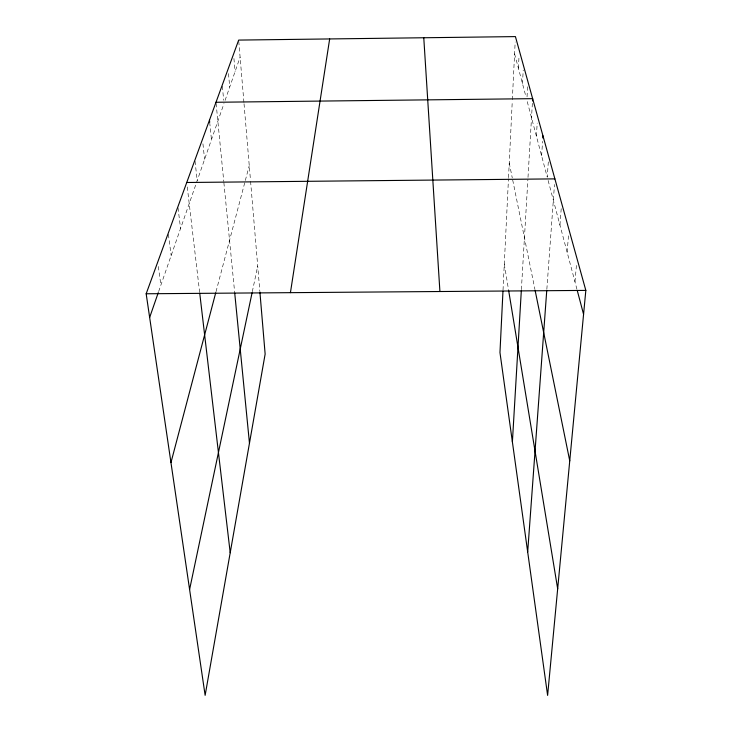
<?xml version="1.0" encoding="UTF-8"?>
<svg xmlns="http://www.w3.org/2000/svg" width="732" height="732" viewBox="0 0 732 732"><rect width="100%" height="100%" fill="white"/><g stroke="black" fill="none" stroke-linecap="round" stroke-linejoin="round"><path stroke-width="0.55" stroke-dasharray="3.66 2.75" d="M503.021 290.082L508.475 178.764M508.53 177.638L512.281 100.906M512.336 99.781L515.172 41.971M518.412 68.241L519.034 56.108M522.492 83.64L523.215 70.062M527.031 96.825L527.644 85.9M521.376 289.652L527.873 179.624M528.001 177.373L532.512 100.915M536.391 136.125L537.197 123.058M541.616 155.87L542.568 141.34M548.305 161.909L547.252 177.153L526.848 100.101M546.85 289.241L554.49 184.482M559.943 225.099L561.215 208.675M567.126 252.229L568.526 235.32M574.977 281.847L576.624 263.053M252.311 291.693L257.719 266.018M216.004 291.739L244.772 182.597M245.33 180.475L249.246 165.615M158.643 291.556L223.992 103.541M225.063 100.449L240.105 57.16M514.587 53.802L525.979 96.807M548.122 180.447L576.981 289.424M509.243 162.98L512.263 177.849M512.693 179.971L534.973 289.625M504.293 264.005L508.52 289.726M158.322 266.475L160.894 285.087M168.387 234.341L171.16 255.55M178.022 207.87L180.566 228.485M187.264 186.935L199.589 291.912M195.032 161.177L197.201 180.603M202.938 143.811L204.594 159.329M209.691 122.308L211.457 139.583M216.105 103.386L223.772 181.472M223.882 182.607L234.606 291.858M222.354 86.193L223.681 100.284M228.494 73.584L229.72 87.053M233.929 58.496L235.082 71.626M238.76 41.221L243.939 102.626M244.03 103.761L250.481 180.182M250.573 181.298L259.805 290.824"/><path stroke-width="1.1" d="M502.966 291.217L499.965 352.54L547.618 695.4L585.829 290.403L515.429 36.6L238.669 40.086L146.171 293.77L205.134 695.336L265.14 354.05L259.897 291.949M512.391 441.954L521.312 290.787M532.512 100.915L532.649 98.664L215.995 102.27M542.787 137.982L542.934 135.749M527.681 551.974L546.758 290.375M290.43 292.663L329.665 38.933M189.597 589.498L252.073 292.809M170.959 462.587L215.72 292.8M149.648 317.441L158.268 292.635M186.742 182.497L554.893 178.882M146.171 293.77L585.829 290.403M577.264 290.503L583.569 314.321M535.193 290.741L569.743 460.849M508.703 290.842L557.674 588.812M199.717 293.038L230.205 552.742M209.471 120.149L209.691 122.308M234.716 292.974L249.466 443.199M423.773 37.753L439.914 291.519"/></g></svg>
